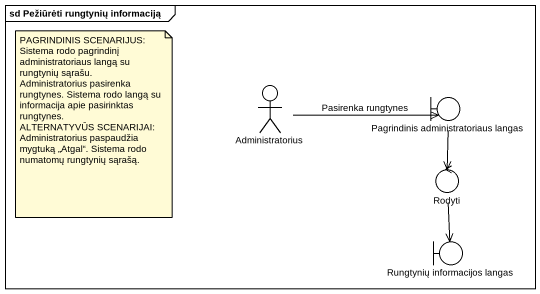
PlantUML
@startuml
mainframe sd Pežiūrėti rungtynių informaciją
actor Administratorius
boundary "Pagrindinis administratoriaus langas" as Pagrindinis
control Rodyti
boundary "Rungtynių informacijos langas" as Rungtynių_informacijos
Administratorius -right-> Pagrindinis : Pasirenka rungtynes
Pagrindinis --> Rodyti
Rodyti --> Rungtynių_informacijos
note as N1
  PAGRINDINIS SCENARIJUS:
  Sistema rodo pagrindinį administratoriaus langą su rungtynių sąrašu. Administratorius pasirenka rungtynes. Sistema rodo langą su informacija apie pasirinktas rungtynes.
  ALTERNATYVŪS SCENARIJAI:
  Administratorius paspaudžia mygtuką „Atgal“. Sistema rodo numatomų rungtynių sąrašą.
end note
@enduml
